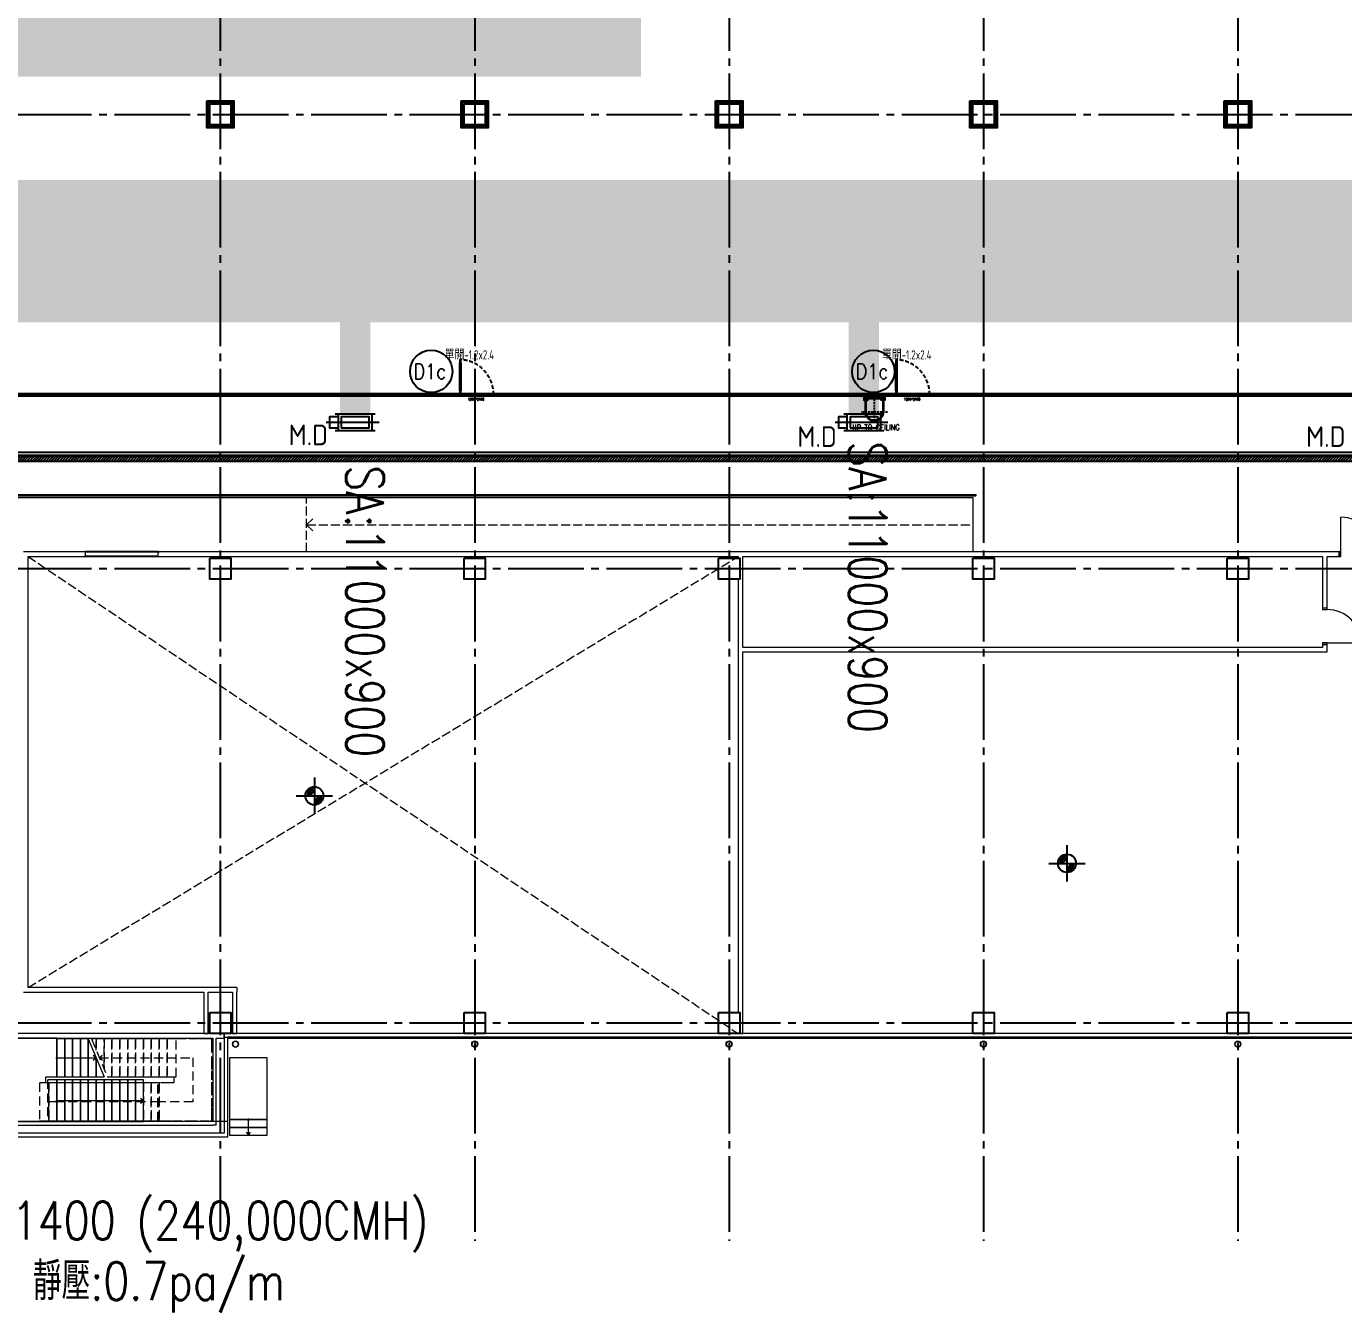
# Model space of a CAD drawing. Extents: x -960 to 27370, y -3283 to 11880.
# Drawn here: x 17839 to 22189, y -957 to 3291 of the extents above; entities that cross this region are included whole.
import ezdxf
from ezdxf.enums import TextEntityAlignment as Align
from ezdxf.lldxf.tags import DXFTag

# ---------------------------------------------------------------- set-up
doc = ezdxf.new("R2010")
doc.units = 0
doc.header["$LTSCALE"] = 100
for name, pattern in [('188K-SM-03-F10-ARCH-PA-Y2257103$0$18P6-SM-03-C40-ARCH-PA-Y2211058$0$DASHED', [19.05, 12.7, -6.35]), ('188K-SM-03-F10-ARCH-PA-Y2257103$0$AP5A-SM-03-F20-ARCH-PA-Y2230801+Y2230803$0$ALL-PA-TXT-Y2221201$0$DASHED', [19.05, 12.7, -6.35]), ('188K-SM-03-F10-ARCH-PA-Y2257103$0$DASHED', [19.05, 12.7, -6.35]), ('X-S-FAB-L10$0$COL-CEN-LIN', [3.25, 2.5, -0.25, 0.25, -0.25]), ('X-S-FAB-L10$0$HIDDEN', [0.4, 0.3, -0.1]), ('X-S-FAB-L10$0$JJP_虛線(退縮線、投影線、地下室範圍、非屬本工程、圖面分區)', [0.45, 0.3, -0.15]), ('X-S-FAB-L10$0$虛線', [0.846667, 0.423333, -0.423333])]:
    doc.linetypes.add(name, pattern=pattern)
for name, color, linetype in [('0-xref', 8, 'Continuous'), ('188K-SM-03-F10-ARCH-PA-Y2257103$0$K-0-Door-TXT', 53, 'Continuous'), ('188K-SM-03-F10-ARCH-PA-Y2257103$0$K-0-TXT-高度', 1, 'Continuous'), ('188K-SM-03-F10-ARCH-PA-Y2257103$0$K-Door', 4, 'Continuous'), ('188K-SM-03-F10-ARCH-PA-Y2257103$0$K-P-LAD-420', 5, 'Continuous'), ('188K-SM-03-F10-ARCH-PA-Y2257103$0$K-P1S-4.2-單抗', 3, 'Continuous'), ('188K-SM-03-F10-ARCH-PA-Y2257103$0$K-TXT', 7, 'Continuous'), ('188K-SM-03-F10-ARCH-PA-Y2257103$0$K-岩棉 2hr 7.5-非抗', 14, 'Continuous'), ('188K-SM-03-F10-ARCH-PA-Y2257103$0$K-貼白鐵-1.5', 6, '188K-SM-03-F10-ARCH-PA-Y2257103$0$DASHED'), ('188K-SM-07-F15-HVAC-MA DUCT-Y2257103$0$0-MAU-SA', 5, 'Continuous'), ('188K-SM-07-F15-HVAC-MA DUCT-Y2257103$0$01-電力-CSA', 1, 'Continuous'), ('188K-SM-07-F15-HVAC-MA DUCT-Y2257103$0$H-dp-md', 3, 'Continuous'), ('X-S-FAB-L10$0$0-DIM-INT', 8, 'Continuous'), ('X-S-FAB-L10$0$0-DIM-TXT', 8, 'Continuous'), ('X-S-FAB-L10$0$A-OBJE-2D', 8, 'X-S-FAB-L10$0$HIDDEN'), ('X-S-FAB-L10$0$A-OBJE-MEP', 8, 'Continuous'), ('X-S-FAB-L10$0$A-STRS', 8, 'Continuous'), ('X-S-FAB-L10$0$A-WALL-EX', 8, 'Continuous'), ('X-S-FAB-L10$0$A-WALL-IN', 8, 'Continuous'), ('X-S-FAB-L10$0$A-WALL-IN.188K', 8, 'Continuous'), ('X-S-FAB-L10$0$BLOCK', 8, 'Continuous'), ('X-S-FAB-L10$0$CCL', 8, 'X-S-FAB-L10$0$COL-CEN-LIN'), ('X-S-FAB-L10$0$COL-S', 8, 'Continuous'), ('X-S-FAB-L10$0$Door', 8, 'Continuous'), ('X-S-FAB-L10$0$HR', 8, 'Continuous'), ('X-S-FAB-L10$0$OPEN', 8, 'Continuous'), ('X-S-FAB-L10$0$S-SLAB-SHOW', 8, 'Continuous'), ('X-S-FAB-L10$0$ST', 8, 'Continuous'), ('X-S-FAB-L10$0$WALL_188K_IN', 8, 'Continuous')]:
    doc.layers.add(name, color=color, linetype=linetype)
doc.styles.add('188K-SM-03-F10-ARCH-PA-Y2257103$0$18P2-XFDP10$0$AA-TXT', font='simplex.shx', dxfattribs={"width": 0.8, "bigfont": 'chineset.shx'})
doc.styles.add('188K-SM-03-F10-ARCH-PA-Y2257103$0$AA-TXT', font='isocp.shx', dxfattribs={"width": 0.8, "bigfont": 'chineset.shx'})
doc.styles.add('188K-SM-03-F10-ARCH-PA-Y2257103$0$AP5A-SM-03-F20-ARCH-PA-Y2230801+Y2230803$0$ALL-PA-TXT-Y2221201$0$Standard', font='txt.shx', dxfattribs={"bigfont": 'chineset.shx'})
doc.styles.add('188K-SM-03-F10-ARCH-PA-Y2257103$0$Standard', font='txt.shx', dxfattribs={"bigfont": 'chineset.shx'})
doc.styles.add('188K-SM-07-F15-HVAC-MA DUCT-Y2257103$0$00-AEX$0$HKEC', font='romans.shx', dxfattribs={"bigfont": 'china.shx'})
doc.styles.add('188K-SM-07-F15-HVAC-MA DUCT-Y2257103$0$aa-txt', font='isocp.shx', dxfattribs={"bigfont": 'chineset.shx'})
doc.styles.add('X-S-FAB-L10$0$CHINA', font='simplex.shx', dxfattribs={"width": 0.75, "bigfont": 'chineset.shx'})
doc.styles.add('X-S-FAB-L10$0$Standard', font='', dxfattribs={"width": 0.8})
doc.styles.add('X-S-FAB-L10$0$TG_NOTE_TEXT', font='simplex.shx', dxfattribs={"width": 0.75, "bigfont": 'chineset.shx'})
doc.styles.get('X-S-FAB-L10$0$Standard').set_extended_font_data('Microsoft JhengHei')
tags = doc.linetypes.add('188K-SM-03-F10-ARCH-PA-Y2257103$0$S.P_LINE', pattern='A,12.7,-5.08,["S.P",188K-SM-03-F10-ARCH-PA-Y2257103$0$Standard,S=4,R=0,X=-2.54,Y=-1.27],-6.35', length=24.13).pattern_tags.tags
tags[6] = DXFTag(74, 10)

# ---------------------------------------------------------------- blocks, each defined once
blk = doc.blocks.new('X-S-FAB-L10$0$FAB2-L05')
at = {"layer": 'X-S-FAB-L10$0$CCL'}
for p, q in [((-7680, 11005), (-7680, 0)), ((-6840, 11005), (-6840, 0)), ((-6000, 11005), (-6000, 0)), ((-5160, 11005), (-5160, 0)), ((-4320, 11005), (-4320, 0)), ((-26880, 3720), (1210, 3720)), ((-26880, 2220), (1210, 2220)), ((-26880, 720), (1210, 720))]:
    blk.add_line(p, q, dxfattribs=at)
at = {"layer": 'X-S-FAB-L10$0$COL-S'}
for points in [[(-7715, 3755), (-7645, 3755), (-7645, 3685), (-7715, 3685)], [(-6875, 3755), (-6805, 3755), (-6805, 3685), (-6875, 3685)], [(-6035, 3755), (-5965, 3755), (-5965, 3685), (-6035, 3685)], [(-5195, 3755), (-5125, 3755), (-5125, 3685), (-5195, 3685)], [(-4355, 3755), (-4285, 3755), (-4285, 3685), (-4355, 3685)], [(-7715, 2255), (-7645, 2255), (-7645, 2185), (-7715, 2185)], [(-6875, 2255), (-6805, 2255), (-6805, 2185), (-6875, 2185)], [(-6035, 2255), (-5965, 2255), (-5965, 2185), (-6035, 2185)], [(-5195, 2255), (-5125, 2255), (-5125, 2185), (-5195, 2185)], [(-4355, 2255), (-4285, 2255), (-4285, 2185), (-4355, 2185)], [(-7715, 755), (-7645, 755), (-7645, 685), (-7715, 685)], [(-6875, 755), (-6805, 755), (-6805, 685), (-6875, 685)], [(-6035, 755), (-5965, 755), (-5965, 685), (-6035, 685)], [(-5195, 755), (-5125, 755), (-5125, 685), (-5195, 685)], [(-4355, 755), (-4285, 755), (-4285, 685), (-4355, 685)]]:
    blk.add_lwpolyline(points, close=True, dxfattribs=at)
blk = doc.blocks.new('X-S-FAB-L10')
at = {"layer": 'X-S-FAB-L10$0$WALL_188K_IN'}
h = blk.add_hatch(dxfattribs=at)
h.set_pattern_fill('LINE', color=256, scale=2, angle=45)
h.set_pattern_definition([(45, (24216.6165, 1855), (-4.490128, 4.490128), [])])
h.paths.add_polyline_path([(17075, 1855), (24315, 1855), (24315, 1870), (17075, 1870)])
at = {"layer": 'DefPoints'}
blk.add_lwpolyline([(16745, -35), (15995, -35), (15995, 35), (15925, 35), (15925, -35), (15155, -35), (15155, 35), (15085, 35), (15085, -35), (15155, -35), (15155, -250), (13920, -250), (19914.055, 6000), (21180, 7320), (21180, 5520), (23465, 5520), (23485, 3587.5), (24315, 3587.5), (24315, 1870), (17075, 1870), (17075, 2060), (16745, 2060), (16745, -21.034)], close=True, dxfattribs=at)
at = {"layer": 'X-S-FAB-L10$0$0-DIM-INT'}
for p, q in [((18790.589, 810), (18790.589, 690)), ((18730.589, 750), (18850.589, 750)), ((21275.778, 586.894), (21275.778, 466.894)), ((21215.778, 526.894), (21335.778, 526.894))]:
    blk.add_line(p, q, dxfattribs=at)
for centre in [(18790.589, 750), (21275.778, 526.894)]:
    blk.add_circle(centre, 30, dxfattribs=at)
for centre, radius, start, end in [((18790.589, 750), 24, 90, 180), ((18790.589, 750), 18, 90, 180), ((18790.589, 750), 12, 90, 180), ((18790.589, 750), 24, 270, 0), ((18790.589, 750), 18, 270, 0), ((18790.589, 750), 12, 270, 0), ((21275.778, 526.894), 24, 90, 180), ((21275.778, 526.894), 18, 90, 180), ((21275.778, 526.894), 12, 90, 180), ((21275.778, 526.894), 24, 270, 0), ((21275.778, 526.894), 18, 270, 0), ((21275.778, 526.894), 12, 270, 0)]:
    blk.add_arc(centre, radius, start, end, dxfattribs=at)
at = {"layer": 'X-S-FAB-L10$0$A-OBJE-2D', "lineweight": 0}
for p, q in [((18765, 1555), (18765, 1735)), ((18765, 1645), (18785, 1665)), ((18765, 1645), (18785, 1625))]:
    blk.add_line(p, q, dxfattribs=at)
at = {"layer": 'X-S-FAB-L10$0$A-OBJE-2D', "lineweight": 0, "flags": 128}
blk.add_lwpolyline([(18765, 1645), (20965, 1645)], dxfattribs=at)
at = {"layer": 'X-S-FAB-L10$0$A-OBJE-MEP', "lineweight": 0, "flags": 128}
for points in [[(18539.5, -70, 1), (18520.5, -70, 1)], [(19329.5, -70, 1), (19310.5, -70, 1)], [(20169.5, -70, 1), (20150.5, -70, 1)], [(21009.5, -70, 1), (20990.5, -70, 1)], [(21849.5, -70, 1), (21830.5, -70, 1)]]:
    blk.add_lwpolyline(points, format="xyb", close=True, dxfattribs=at)
at = {"layer": 'X-S-FAB-L10$0$A-OBJE-MEP', "lineweight": 0}
for centre in [(18530, -70), (19320, -70), (20160, -70), (21000, -70), (21840, -70)]:
    blk.add_circle(centre, 10, dxfattribs=at)
at = {"layer": 'X-S-FAB-L10$0$A-STRS', "lineweight": 0}
for p, q in [((17940, -53), (17940, -178)), ((18044, -53), (17940, -53)), ((17940, -53), (17940, -178)), ((17966, -53), (17940, -53)), ((17966, -53), (17966, -178)), ((17966, -178), (17966, -53)), ((17966, -53), (17966, -178)), ((17992, -53), (17966, -53)), ((17992, -53), (17992, -178)), ((17992, -178), (17992, -53)), ((17992, -53), (17992, -178)), ((18018, -53), (17992, -53)), ((18018, -53), (18018, -178)), ((18018, -178), (18018, -53)), ((18018, -53), (18018, -178)), ((18044, -53), (18018, -53)), ((18044, -53), (18044, -178)), ((18044, -178), (18044, -53)), ((18044, -53), (18044, -178)), ((18044, -53), (18096, -178)), ((17940, -115.5), (17966, -115.5)), ((17966, -115.5), (18070, -115.5)), ((18070, -115.5), (18060, -108)), ((18060, -123), (18070, -115.5)), ((18070, -115.5), (18070, -178)), ((18070, -178), (18070, -115.5)), ((18070, -115.5), (18070, -178)), ((17940, -178), (18096, -178)), ((17940, -178), (17966, -178)), ((18226, -188), (17940, -188)), ((17940, -326), (17940, -188)), ((17966, -188), (17940, -188)), ((17940, -188), (17940, -326)), ((17966, -178), (17992, -178)), ((17966, -326), (17966, -188)), ((17992, -188), (17966, -188)), ((17966, -188), (17966, -326)), ((17966, -326), (17966, -188)), ((17992, -178), (18018, -178)), ((17992, -326), (17992, -188)), ((18018, -188), (17992, -188)), ((17992, -188), (17992, -326)), ((17992, -326), (17992, -188)), ((18018, -178), (18044, -178)), ((18018, -326), (18018, -188)), ((18044, -188), (18018, -188)), ((18018, -188), (18018, -326)), ((18018, -326), (18018, -188)), ((18044, -178), (18070, -178)), ((18044, -326), (18044, -188)), ((18070, -188), (18044, -188)), ((18044, -188), (18044, -326)), ((18044, -326), (18044, -188)), ((18070, -178), (18096, -178)), ((18070, -326), (18070, -188)), ((18096, -188), (18070, -188)), ((18070, -188), (18070, -326)), ((18070, -326), (18070, -188)), ((18096, -326), (18096, -188)), ((18122, -188), (18096, -188)), ((18096, -188), (18096, -326)), ((18096, -326), (18096, -188)), ((18122, -326), (18122, -188)), ((18148, -188), (18122, -188)), ((18122, -188), (18122, -326)), ((18122, -326), (18122, -188)), ((18148, -326), (18148, -188)), ((18174, -188), (18148, -188)), ((18148, -188), (18148, -326)), ((18148, -326), (18148, -188)), ((18174, -326), (18174, -188)), ((18200, -188), (18174, -188)), ((18174, -188), (18174, -326)), ((18174, -326), (18174, -188)), ((18200, -326), (18200, -188)), ((18226, -188), (18200, -188)), ((18200, -188), (18200, -326)), ((18200, -326), (18200, -188)), ((18226, -326), (18226, -188)), ((18226, -326), (18226, -188)), ((17966, -257), (17940, -257)), ((18200, -257), (17966, -257)), ((18226, -257), (18200, -257)), ((18226, -257), (18216, -249.5)), ((18216, -264.5), (18226, -257)), ((17940, -326), (18226, -326)), ((17940, -326), (17966, -326)), ((17966, -326), (17992, -326)), ((17992, -326), (18018, -326)), ((18018, -326), (18044, -326)), ((18044, -326), (18070, -326)), ((18070, -326), (18096, -326)), ((18096, -326), (18122, -326)), ((18122, -326), (18148, -326)), ((18148, -326), (18174, -326)), ((18174, -326), (18200, -326)), ((18200, -326), (18226, -326)), ((18510, -319), (18510, -371)), ((18635, -319), (18510, -319)), ((18635, -319), (18510, -319)), ((18510, -319), (18510, -345)), ((18510, -345), (18635, -345)), ((18635, -345), (18510, -345)), ((18510, -345), (18510, -371)), ((18510, -345), (18635, -345)), ((18572.5, -345), (18572.5, -319)), ((18572.5, -371), (18572.5, -345)), ((18635, -371), (18635, -319)), ((18635, -345), (18635, -319)), ((18635, -371), (18635, -345)), ((18510, -371), (18635, -371)), ((18510, -371), (18635, -371)), ((18565, -361), (18572.5, -371)), ((18572.5, -371), (18580, -361))]:
    blk.add_line(p, q, dxfattribs=at)
at = {"layer": 'X-S-FAB-L10$0$A-STRS', "linetype": 'X-S-FAB-L10$0$JJP_虛線(退縮線、投影線、地下室範圍、非屬本工程、圖面分區)', "lineweight": 0}
for p, q in [((17966.435, -178), (17966.435, -53)), ((18070, -53), (18054.831, -53)), ((18054.831, -53), (18106.831, -178)), ((18070, -53), (18070, -89.465)), ((18070, -89.465), (18070, -53)), ((18070, -53), (18070, -89.465)), ((18096, -53), (18070, -53)), ((18096, -53), (18096, -151.964)), ((18096, -151.964), (18096, -53)), ((18096, -53), (18096, -151.964)), ((18122, -53), (18096, -53)), ((18122, -53), (18122, -178)), ((18122, -178), (18122, -53)), ((18122, -53), (18122, -178)), ((18148, -53), (18122, -53)), ((18148, -53), (18148, -178)), ((18148, -178), (18148, -53)), ((18148, -53), (18148, -178)), ((18174, -53), (18148, -53)), ((18174, -53), (18174, -178)), ((18174, -178), (18174, -53)), ((18174, -53), (18174, -178)), ((18200, -53), (18174, -53)), ((18200, -53), (18200, -178)), ((18200, -178), (18200, -53)), ((18200, -53), (18200, -178)), ((18226, -53), (18200, -53)), ((18226, -53), (18226, -178)), ((18226, -178), (18226, -53)), ((18226, -53), (18226, -178)), ((18252, -53), (18226, -53)), ((18252, -53), (18252, -178)), ((18252, -178), (18252, -53)), ((18252, -53), (18252, -178)), ((18278, -53), (18252, -53)), ((18278, -53), (18278, -178)), ((18278, -178), (18278, -53)), ((18278, -53), (18278, -178)), ((18304, -53), (18278, -53)), ((18304, -53), (18304, -178)), ((18304, -53), (18304, -178)), ((18304, -53), (18304, -178)), ((18304, -178), (18304, -53)), ((18452, -53), (18304, -53)), ((18304, -53), (18304, -178)), ((18334.668, -178), (18334.668, -53)), ((18452, -323), (18452, -53)), ((18090.831, -108), (18080.831, -115.5)), ((18080.831, -115.5), (18304, -115.5)), ((18080.831, -115.5), (18090.831, -123)), ((18304, -115.5), (18389.5, -115.5)), ((18389.5, -115.5), (18389.5, -260.5)), ((17914, -198), (17883.332, -198)), ((17883.332, -198), (17883.332, -323)), ((17940, -188), (17909.156, -188)), ((17909.156, -188), (17909.156, -326)), ((17914, -323), (17914, -198)), ((17940, -198), (17914, -198)), ((17914, -198), (17914, -323)), ((17940, -323), (17940, -198)), ((17966, -198), (17940, -198)), ((17940, -198), (17940, -323)), ((17940, -323), (17940, -198)), ((17966, -323), (17966, -198)), ((17992, -198), (17966, -198)), ((17966, -198), (17966, -323)), ((17966, -323), (17966, -198)), ((17992, -323), (17992, -198)), ((18018, -198), (17992, -198)), ((17992, -198), (17992, -323)), ((17992, -323), (17992, -198)), ((18018, -323), (18018, -198)), ((18044, -198), (18018, -198)), ((18018, -198), (18018, -323)), ((18018, -323), (18018, -198)), ((18044, -323), (18044, -198)), ((18070, -198), (18044, -198)), ((18044, -198), (18044, -323)), ((18044, -323), (18044, -198)), ((18070, -323), (18070, -198)), ((18096, -198), (18070, -198)), ((18070, -198), (18070, -323)), ((18070, -323), (18070, -198)), ((18096, -323), (18096, -198)), ((18122, -198), (18096, -198)), ((18096, -198), (18096, -323)), ((18096, -323), (18096, -198)), ((18106.831, -178), (18122, -178)), ((18122, -178), (18148, -178)), ((18122, -323), (18122, -198)), ((18148, -198), (18122, -198)), ((18122, -198), (18122, -323)), ((18122, -323), (18122, -198)), ((18148, -178), (18174, -178)), ((18148, -323), (18148, -198)), ((18174, -198), (18148, -198)), ((18148, -198), (18148, -323)), ((18148, -323), (18148, -198)), ((18174, -178), (18200, -178)), ((18174, -323), (18174, -198)), ((18200, -198), (18174, -198)), ((18174, -198), (18174, -323)), ((18174, -323), (18174, -198)), ((18200, -178), (18226, -178)), ((18200, -323), (18200, -198)), ((18226, -198), (18200, -198)), ((18200, -198), (18200, -323)), ((18200, -323), (18200, -198)), ((18200.356, -188), (18200.356, -326)), ((18226, -178), (18252, -178)), ((18226, -323), (18226, -198)), ((18252, -198), (18226, -198)), ((18226, -198), (18226, -323)), ((18226, -323), (18226, -198)), ((18252, -178), (18278, -178)), ((18252, -323), (18252, -198)), ((18278, -198), (18252, -198)), ((18252, -198), (18252, -323)), ((18252, -323), (18252, -198)), ((18273.332, -323), (18273.332, -198)), ((18278, -178), (18304, -178)), ((18278, -323), (18278, -198)), ((18278, -323), (18278, -198)), ((18327, -198), (18278, -198)), ((18278, -198), (18278, -323)), ((18278, -323), (18278, -198)), ((18304, -178), (18327, -178)), ((18327, -178), (18334.668, -178)), ((18327, -178), (18327, -198)), ((17940, -260.5), (17914, -260.5)), ((18278, -260.5), (17940, -260.5)), ((18389.5, -260.5), (18278, -260.5)), ((17883.332, -323), (17914, -323)), ((17909.156, -326), (17940, -326)), ((17914, -323), (17940, -323)), ((17940, -323), (17966, -323)), ((17966, -323), (17992, -323)), ((17992, -323), (18018, -323)), ((18018, -323), (18044, -323)), ((18044, -323), (18070, -323)), ((18070, -323), (18096, -323)), ((18096, -323), (18122, -323)), ((18122, -323), (18148, -323)), ((18148, -323), (18174, -323)), ((18174, -323), (18200, -323)), ((18200, -323), (18226, -323)), ((18226, -323), (18252, -323)), ((18252, -323), (18278, -323)), ((18278, -323), (18452, -323))]:
    blk.add_line(p, q, dxfattribs=at)
at = {"layer": 'X-S-FAB-L10$0$A-STRS', "linetype": 'X-S-FAB-L10$0$虛線', "lineweight": 0}
for p, q in [((18304, -53), (18054.831, -53)), ((18334.668, -53), (18304, -53)), ((18452, -53), (18334.668, -53)), ((18452, -323), (18452, -53)), ((18278, -198), (17914, -198)), ((18106.831, -178), (18304, -178)), ((18327, -198), (18278, -198)), ((18304, -178), (18327, -178)), ((18327, -178), (18327, -198)), ((17914, -323), (18278, -323)), ((18278, -323), (18452, -323))]:
    blk.add_line(p, q, dxfattribs=at)
at = {"layer": 'X-S-FAB-L10$0$A-STRS', "lineweight": 0, "flags": 128}
for points in [[(17940, -118, 1), (17940, -113, 1)], [(17940, -259.5, 1), (17940, -254.5, 1)], [(18570, -319, 1), (18575, -319, 1)]]:
    blk.add_lwpolyline(points, format="xyb", close=True, dxfattribs=at)
at = {"layer": 'X-S-FAB-L10$0$A-WALL-EX', "lineweight": 0}
for p, q in [((18505, -35), (18493, -35)), ((18505, -35), (18493, -35)), ((18493, -35), (18493, -46.5)), ((18493, -46.5), (18505, -46.5)), ((18493, -46.5), (18505, -46.5)), ((24310, -46.5), (18505, -46.5))]:
    blk.add_line(p, q, dxfattribs=at)
at = {"layer": 'X-S-FAB-L10$0$A-WALL-EX', "lineweight": 0, "flags": 128}
for points in [[(18493, -35), (18493, -364)], [(18505, -35), (18493, -35)], [(24310, -35), (18505, -35)], [(18505, -364), (18505, -46.5)], [(18505, -50), (18505, -46.5)], [(18505, -50), (24310, -50)], [(18505, -50), (24310, -50)], [(18505, -50), (24310, -50)], [(18505, -50), (24310, -50)], [(18505, -50), (24310, -50)], [(18505, -50), (24310, -50)], [(18505, -50), (24310, -50)], [(18505, -50), (24310, -50)], [(17615, -376), (18505, -376)], [(18493, -364), (17627, -364)], [(18505, -376), (18505, -364)]]:
    blk.add_lwpolyline(points, dxfattribs=at)
at = {"layer": 'X-S-FAB-L10$0$A-WALL-IN', "lineweight": 0}
for p, q in [((18035, 1555), (17830, 1555)), ((17845, 1540), (18035, 1540)), ((17845, 117), (17845, 1540)), ((18035, 1555), (18030.7, 1555)), ((18035, 1540), (18030.7, 1540)), ((18035, 1540), (18035, 1555)), ((18275, 1555), (18279.3, 1555)), ((18275, 1540), (18275, 1555)), ((20197.5, 1555), (18275, 1555)), ((18275, 1540), (18279.3, 1540)), ((18275, 1540), (20190, 1540)), ((20190, 1540), (20190, 1535)), ((22175, 1555), (20197.5, 1555)), ((20205, 1540), (22120, 1540)), ((20205, 1240), (20205, 1540)), ((22120, 1540), (22120, 1370)), ((22135, 1540), (22175, 1540)), ((22135, 1370), (22135, 1540)), ((22175, 1555), (22170.7, 1555)), ((22175, 1540), (22170.7, 1540)), ((22175, 1540), (22175, 1555)), ((20190, 1465), (20190, 35)), ((22135, 1370), (22120, 1370)), ((22120, 1240), (20205, 1240)), ((20205, 1225), (22135, 1225)), ((20205, -35), (20205, 1225)), ((22135, 1250), (22120, 1250)), ((22120, 1250), (22120, 1240)), ((22135, 1240), (22135, 1250)), ((22135, 1225), (22135, 1240)), ((17830, 102), (18425, 102)), ((18535, 117), (17845, 117)), ((18425, 102), (18425, -35)), ((18440, 102), (18520, 102)), ((18440, -35), (18440, 102)), ((18520, 102), (18520, -35)), ((18535, 117), (18535, 102)), ((18535, -35), (18535, 102)), ((18425, -35), (18440, -35)), ((18520, -35), (18535, -35)), ((20190, -35), (20205, -35))]:
    blk.add_line(p, q, dxfattribs=at)
at = {"layer": 'X-S-FAB-L10$0$A-WALL-IN', "lineweight": 0, "flags": 128}
for points in [[(18445, -35), (17675, -35)], [(18493, -50), (18493, -35)], [(17665, -50), (18454.95, -50)], [(18454.95, -50), (18454.95, -325.95)], [(18466.25, -337.25), (18466.25, -50)], [(18466.25, -50), (18493, -50)], [(18454.95, -325.95), (17665, -325.95)], [(17665, -337.25), (18454.95, -337.25)], [(18466.25, -337.25), (18454.95, -337.25)]]:
    blk.add_lwpolyline(points, dxfattribs=at)
at = {"layer": 'X-S-FAB-L10$0$A-WALL-IN.188K'}
for p, q in [((18275, 1555), (18035, 1555)), ((18275, 1540), (18035, 1540))]:
    blk.add_line(p, q, dxfattribs=at)
at = {"layer": 'X-S-FAB-L10$0$COL-S'}
for p, q in [((18445, 3035), (18515, 3035)), ((18445, 2965), (18445, 3035)), ((18515, 3035), (18515, 2965)), ((19285, 3035), (19355, 3035)), ((19285, 2965), (19285, 3035)), ((19355, 3035), (19355, 2965)), ((20125, 3035), (20195, 3035)), ((20125, 2965), (20125, 3035)), ((20195, 3035), (20195, 2965)), ((20965, 3035), (21035, 3035)), ((20965, 2965), (20965, 3035)), ((21035, 3035), (21035, 2965)), ((21805, 3035), (21875, 3035)), ((21805, 2965), (21805, 3035)), ((21875, 3035), (21875, 2965)), ((18515, 2965), (18445, 2965)), ((19355, 2965), (19285, 2965)), ((20195, 2965), (20125, 2965)), ((21035, 2965), (20965, 2965)), ((21875, 2965), (21805, 2965)), ((18445, 1535), (18515, 1535)), ((18445, 1465), (18445, 1535)), ((18515, 1535), (18515, 1465)), ((19285, 1535), (19355, 1535)), ((19285, 1465), (19285, 1535)), ((19355, 1535), (19355, 1465)), ((20125, 1535), (20195, 1535)), ((20125, 1465), (20125, 1535)), ((20195, 1535), (20195, 1465)), ((20965, 1535), (21035, 1535)), ((20965, 1465), (20965, 1535)), ((21035, 1535), (21035, 1465)), ((21805, 1535), (21875, 1535)), ((21805, 1465), (21805, 1535)), ((21875, 1535), (21875, 1465)), ((18515, 1465), (18445, 1465)), ((19355, 1465), (19285, 1465)), ((20195, 1465), (20125, 1465)), ((21035, 1465), (20965, 1465)), ((21875, 1465), (21805, 1465)), ((18445, 35), (18515, 35)), ((18445, -35), (18445, 35)), ((18515, 35), (18515, -35)), ((19285, 35), (19355, 35)), ((19285, -35), (19285, 35)), ((19355, 35), (19355, -35)), ((20125, 35), (20195, 35)), ((20125, -35), (20125, 35)), ((20195, 35), (20195, -35)), ((20965, 35), (21035, 35)), ((20965, -35), (20965, 35)), ((21035, 35), (21035, -35)), ((21805, 35), (21875, 35)), ((21805, -35), (21805, 35)), ((21875, 35), (21875, -35)), ((18515, -35), (18445, -35)), ((19355, -35), (19285, -35)), ((20195, -35), (20125, -35)), ((21035, -35), (20965, -35)), ((21875, -35), (21805, -35))]:
    blk.add_line(p, q, dxfattribs=at)
at = {"layer": 'X-S-FAB-L10$0$Door', "lineweight": 0}
for p, q in [((22180, 1555), (22180, 1670)), ((22175, 1555), (22170.7, 1555)), ((22175, 1555), (22170.7, 1555)), ((22175, 1540), (22170.7, 1540)), ((22175, 1540), (22170.7, 1540)), ((22180, 1555), (22175, 1555)), ((22175, 1555), (22175, 1540)), ((22175, 1540), (22175, 1555)), ((22175, 1540), (22175, 1555)), ((22175, 1540), (22180, 1540)), ((22180, 1540), (22180, 1555)), ((22120, 1370), (22120, 1365)), ((22135, 1370), (22120, 1370)), ((22135, 1370), (22120, 1370)), ((22135, 1370), (22120, 1370)), ((22120, 1365), (22135, 1365)), ((22135, 1365), (22135, 1370)), ((22135, 1255), (22120, 1255)), ((22120, 1255), (22120, 1250)), ((22120, 1250), (22135, 1250)), ((22135, 1250), (22120, 1250)), ((22135, 1250), (22120, 1250)), ((22135, 1250), (22135, 1255)), ((22135, 1255), (22245, 1255))]:
    blk.add_line(p, q, dxfattribs=at)
for centre, radius in [((22180, 1555), 115), ((22135, 1255), 110)]:
    blk.add_arc(centre, radius, 0, 90, dxfattribs=at)
at = {"layer": 'X-S-FAB-L10$0$HR', "lineweight": 0}
for p, q in [((17215, 1745), (20975, 1745)), ((17220, 1740), (20975, 1740))]:
    blk.add_line(p, q, dxfattribs=at)
at = {"layer": 'X-S-FAB-L10$0$HR'}
blk.add_line((20975, 1740), (20975, 1745), dxfattribs=at)
at = {"layer": 'X-S-FAB-L10$0$OPEN', "linetype": 'X-S-FAB-L10$0$HIDDEN', "lineweight": 0}
for p, q in [((17845, 117), (20190, 1540)), ((17845, 1540), (20190, -35))]:
    blk.add_line(p, q, dxfattribs=at)
at = {"layer": 'X-S-FAB-L10$0$S-SLAB-SHOW', "lineweight": 0, "flags": 128}
for points in [[(17615, -376), (18505, -376), (18505, -326), (17914, -326), (17914, -198), (17904, -198), (17904, -178), (17940, -178), (17940, -50), (17615, -50)], [(17665, -50), (17665, -326), (17914, -326), (17914, -198), (17904, -198), (17904, -178), (17940, -178), (17940, -50)], [(18510, -319), (18635, -319), (18635, -115), (18510, -115)]]:
    blk.add_lwpolyline(points, close=True, dxfattribs=at)
at = {"layer": 'X-S-FAB-L10$0$ST', "lineweight": 0}
for p, q in [((17355, 1735), (20965, 1735)), ((20965, 1735), (20965, 1555))]:
    blk.add_line(p, q, dxfattribs=at)
at = {"layer": 'X-S-FAB-L10$0$WALL_188K_IN'}
blk.add_lwpolyline([(17075, 1855), (24315, 1855), (24315, 1870), (17075, 1870)], close=True, dxfattribs=at)
at = {"layer": 'X-S-FAB-L10$0$BLOCK'}
blk.add_blockref('X-S-FAB-L10$0$FAB2-L05', (26160, -720), dxfattribs=at)
at = {"style": 'X-S-FAB-L10$0$TG_NOTE_TEXT', "width": 0.5, "flags": 1}
for p in [(7463.301, 9020), (18268.251, 8649), (11197.77, 4800.167), (16485.801, 4800.167), (25420.27, 2635), (13360, 320.001, 0), (7463.301, -33.333)]:
    blk.add_attdef('WH', text='', height=20, dxfattribs=at).set_placement(p, align=Align.BOTTOM_LEFT)
at = {"width": 0.5}
for style, p in [('X-S-FAB-L10$0$TG_NOTE_TEXT', (7585, 9020)), ('X-S-FAB-L10$0$TG_NOTE_TEXT', (18389.95, 8649)), ('X-S-FAB-L10$0$TG_NOTE_TEXT', (11117.5, 4813.5)), ('X-S-FAB-L10$0$TG_NOTE_TEXT', (16607.5, 4813.5)), ('X-S-FAB-L10$0$TG_NOTE_TEXT', (25350, 2635)), ('X-S-FAB-L10$0$Standard', (13129.375, 325.001, 0)), ('X-S-FAB-L10$0$TG_NOTE_TEXT', (7585, -20))]:
    blk.add_attdef('DESC', text='', height=10, dxfattribs=dict(at, style=style)).set_placement(p, align=Align.BOTTOM_LEFT)
for tag, style, p in [('TYPE', 'X-S-FAB-L10$0$TG_NOTE_TEXT', (7619.286, 9020)), ('NO', 'X-S-FAB-L10$0$TG_NOTE_TEXT', (7650.095, 9020)), ('TYPE', 'X-S-FAB-L10$0$TG_NOTE_TEXT', (18424.236, 8649)), ('NO', 'X-S-FAB-L10$0$TG_NOTE_TEXT', (18455.045, 8649)), ('NO', 'X-S-FAB-L10$0$TG_NOTE_TEXT', (11088.595, 4813.5)), ('TYPE', 'X-S-FAB-L10$0$TG_NOTE_TEXT', (11151.786, 4813.5)), ('TYPE', 'X-S-FAB-L10$0$TG_NOTE_TEXT', (16641.786, 4813.5)), ('NO', 'X-S-FAB-L10$0$TG_NOTE_TEXT', (16672.595, 4813.5)), ('NO', 'X-S-FAB-L10$0$TG_NOTE_TEXT', (25313, 2635)), ('TYPE', 'X-S-FAB-L10$0$TG_NOTE_TEXT', (25350, 2635)), ('NO', 'X-S-FAB-L10$0$Standard', (13100, 320.001, 0)), ('TYPE', 'X-S-FAB-L10$0$Standard', (13129.375, 320.001, 0)), ('TYPE', 'X-S-FAB-L10$0$TG_NOTE_TEXT', (7619.286, -20)), ('NO', 'X-S-FAB-L10$0$TG_NOTE_TEXT', (7650.095, -20))]:
    blk.add_attdef(tag, text='', height=10, dxfattribs=dict(at, style=style)).set_placement(p, align=Align.BOTTOM_RIGHT)
at = {"style": 'X-S-FAB-L10$0$TG_NOTE_TEXT', "width": 0.5, "flags": 1}
for rotation, p in [(180, (43, 7480)), (180, (943, 7480)), (90, (24310, 3717.77)), (270, (17080, 1711.699))]:
    blk.add_attdef('WH', text='', height=20, rotation=rotation, dxfattribs=at).set_placement(p, align=Align.BOTTOM_LEFT)
at = {"width": 0.5}
for rotation, style, p in [(180, 'X-S-FAB-L10$0$Standard', (317.625, 7480)), (180, 'X-S-FAB-L10$0$Standard', (1217.625, 7480)), (90, 'X-S-FAB-L10$0$TG_NOTE_TEXT', (24310, 3647.5)), (270, 'X-S-FAB-L10$0$TG_NOTE_TEXT', (17080, 1605))]:
    blk.add_attdef('DESC', text='', height=10, rotation=rotation, dxfattribs=dict(at, style=style)).set_placement(p, align=Align.BOTTOM_LEFT)
for tag, rotation, style, p in [('TYPE', 180, 'X-S-FAB-L10$0$Standard', (317.625, 7480)), ('NO', 180, 'X-S-FAB-L10$0$Standard', (347, 7480)), ('TYPE', 180, 'X-S-FAB-L10$0$Standard', (1217.625, 7480)), ('NO', 180, 'X-S-FAB-L10$0$Standard', (1247, 7480)), ('TYPE', 90, 'X-S-FAB-L10$0$TG_NOTE_TEXT', (24310, 3647.5)), ('NO', 90, 'X-S-FAB-L10$0$TG_NOTE_TEXT', (24310, 3610.5)), ('TYPE', 270, 'X-S-FAB-L10$0$TG_NOTE_TEXT', (17080, 1605)), ('NO', 270, 'X-S-FAB-L10$0$TG_NOTE_TEXT', (17080, 1573))]:
    blk.add_attdef(tag, text='', height=10, rotation=rotation, dxfattribs=dict(at, style=style)).set_placement(p, align=Align.BOTTOM_RIGHT)
at = {"layer": 'X-S-FAB-L10$0$0-DIM-TXT', "style": 'X-S-FAB-L10$0$CHINA', "width": 0.75}
for p in [(667.414, 7855.1, -2689.4), (22627.353, 6728.814), (25644.722, 6728.814), (24778.787, 5569.051), (1118.252, 4980), (417.801, 4594.623), (23874.84, 4355), (22927.43, 4330.122), (23749.869, 3901.367), (417.801, 3765.236), (1118.252, 3730), (417.801, 3115.79), (536.882, 2227.832), (16908.994, 1782.652), (888.445, 880.466), (16977.43, 750), (18878.841, 750), (21364.03, 526.894), (25641.221, 553.233)]:
    blk.add_attdef('HIG', text='', height=80, dxfattribs=at).set_placement(p, align=Align.MIDDLE_LEFT)
blk = doc.blocks.new('188K-SM-03-F10-ARCH-PA-Y2257103$0$LAD-1')
at = {"linetype": '188K-SM-03-F10-ARCH-PA-Y2257103$0$18P6-SM-03-C40-ARCH-PA-Y2211058$0$DASHED', "ltscale": 0.005}
for points in [[(-77.4, -42.9), (-77.4, 43.5)], [(-106.5, 0), (-23.9, 0)]]:
    blk.add_lwpolyline(points, dxfattribs=at)
for points in [[(-33.8, -29.7), (-77.4, -29.7, -0.976777), (-77.4, 29.8), (-33.8, 29.8)], [(-33.8, -27.2), (-77.4, -27.2, -0.974646), (-77.4, 27.3), (-33.8, 27.3)]]:
    blk.add_lwpolyline(points, format="xyb")
for points in [[(-23.8, 22.2), (-23.8, 35.2), (-37.8, 35.2), (-37.8, 22.2)], [(-27.8, 27), (-27.8, 30), (-33.8, 30), (-33.8, 27)], [(-28.9, 27), (-28.9, -27), (-32.7, -27), (-32.7, 27)], [(-23.9, -21.8), (-23.9, -34.8), (-37.9, -34.8), (-37.9, -21.8)], [(-27.8, -27), (-27.8, -30), (-33.8, -30), (-33.8, -27)]]:
    blk.add_lwpolyline(points, close=True)
for centre in [(-105.2, 0), (-93.7, 23.2), (-64.6, 28.5), (-93.7, -22.5), (-64.6, -28.5)]:
    blk.add_circle(centre, 0.5)
blk = doc.blocks.new('188K-SM-03-F10-ARCH-PA-Y2257103$0$單開庫板門-1200x2400)圓型拉環鎖+輔助鎖)')
at = {"ltscale": 0.1}
for p, q in [((26008.6, -11403.6), (26004.5, -11403.6)), ((26004.5, -11403.6), (26004.5, -11414.1)), ((26004.5, -11414.1), (26004.5, -11415.3)), ((26004.5, -11414.1), (26008.6, -11414.1)), ((26004.5, -11415.4), (26004.6, -11415.5)), ((26008.6, -11414), (26004.6, -11414)), ((26004.6, -11414.3), (26004.6, -11414.2)), ((26004.6, -11415.3), (26004.6, -11414.5)), ((26004.7, -11414.1), (26006.5, -11414.1)), ((26005.1, -11414.4), (26004.7, -11414.4)), ((26004.7, -11414.5), (26005.1, -11414.5)), ((26004.7, -11414.5), (26004.7, -11506)), ((26004.7, -11506), (26004.7, -11414.5)), ((26004.7, -11414.5), (26004.7, -11414.5)), ((26004.7, -11415.4), (26004.7, -11415.3)), ((26005.2, -11414.4), (26005.2, -11414.4)), ((26006.5, -11414.1), (26006.6, -11414.1)), ((26006.6, -11414.1), (26006.6, -11414.1)), ((26006.6, -11414.1), (26008.4, -11414.1)), ((26008.4, -11414.4), (26008, -11414.4)), ((26008, -11414.4), (26008, -11414.4)), ((26008, -11414.5), (26008.4, -11414.5)), ((26008.4, -11506), (26008.4, -11414.5)), ((26008.4, -11414.5), (26008.4, -11414.5)), ((26008.4, -11414.5), (26008.4, -11506)), ((26008.4, -11415.3), (26008.4, -11415.4)), ((26008.5, -11414.2), (26008.5, -11414.3)), ((26008.5, -11414.5), (26008.5, -11415.3)), ((26008.5, -11415.5), (26008.6, -11415.4)), ((26008.6, -11414.1), (26008.6, -11403.6)), ((26008.6, -11415.3), (26008.6, -11414.1)), ((25999.5, -11519.7), (25999.5, -11523.2)), ((26002.5, -11519.1), (26000, -11519.1)), ((26000, -11523.7), (26002.4, -11523.7)), ((26002.4, -11523.7), (26004.1, -11522.6)), ((26002.9, -11518.5), (26002.6, -11518.5)), ((26002.6, -11518.5), (26002.6, -11521)), ((26002.6, -11521.9), (26002.6, -11519.3)), ((26002.6, -11521), (26002.9, -11521)), ((26003.4, -11521.9), (26002.6, -11521.9)), ((26002.9, -11521), (26002.9, -11518.5)), ((26003.3, -11522.2), (26003.3, -11522)), ((26003.3, -11522), (26003.4, -11522)), ((26004, -11522.2), (26003.3, -11522.2)), ((26008.3, -11517.5), (26003.6, -11517.5)), ((26003.6, -11517.5), (26003.6, -11517.7)), ((26003.6, -11517.7), (26008.3, -11517.7)), ((26004.1, -11521.9), (26003.9, -11521.9)), ((26003.9, -11522), (26004, -11522)), ((26004, -11522), (26004, -11522.2)), ((26004.2, -11522.4), (26004.2, -11521.9)), ((26008.6, -11506.4), (26004.5, -11506.4)), ((26004.5, -11506.4), (26004.5, -11518)), ((26004.5, -11518), (26008.6, -11518)), ((26004.7, -11506), (26004.7, -11506)), ((26008.3, -11517.7), (26008.3, -11517.5)), ((26008.4, -11506), (26008.4, -11506)), ((26008.6, -11518), (26008.6, -11506.4)), ((26114.8, -11521.9), (26115.1, -11521.9)), ((26114.8, -11522.4), (26114.8, -11521.9)), ((26114.9, -11522), (26114.9, -11522.2)), ((26115.1, -11522), (26114.9, -11522)), ((26114.9, -11522.2), (26115.7, -11522.2)), ((26116.6, -11523.7), (26114.9, -11522.6)), ((26115.5, -11521.9), (26116.3, -11521.9)), ((26115.7, -11522), (26115.5, -11522)), ((26115.7, -11522.2), (26115.7, -11522)), ((26116.3, -11521.9), (26116.3, -11519.3)), ((26116.5, -11519.1), (26119, -11519.1)), ((26119, -11523.7), (26116.6, -11523.7)), ((26119.5, -11519.7), (26119.5, -11523.2))]:
    blk.add_line(p, q, dxfattribs=at)
for points in [[(25999.5, -11518.9), (25999.5, -11523.9)], [(26119.5, -11518.9), (26119.5, -11523.9)]]:
    blk.add_lwpolyline(points)
blk.add_lwpolyline([(26006.6, -11506.4), (26006.5, -11506.3), (26004.7, -11506.3, -0.414214), (26004.6, -11506.3), (26004.6, -11506.1, -0.414214), (26004.7, -11506.1), (26005.1, -11506.1, 0.414214), (26005.2, -11506.1), (26005.2, -11506, 0.414214), (26005.1, -11506), (26004.7, -11506, -0.414214), (26004.6, -11506), (26004.6, -11505.2, -0.414214), (26004.7, -11505.2), (26004.7, -11505.2, 0.414214), (26004.7, -11505.2), (26004.7, -11505, 0.72636), (26004.6, -11505), (26004.5, -11505.1, 0.158507), (26004.5, -11505.2), (26004.5, -11506.4, 0.414214), (26004.6, -11506.5), (26008.6, -11506.5, 0.414214), (26008.6, -11506.4), (26008.6, -11505.2, 0.158507), (26008.6, -11505.1), (26008.5, -11505, 0.72636), (26008.4, -11505), (26008.4, -11505.2, 0.414214), (26008.5, -11505.2, -0.414214), (26008.5, -11505.2), (26008.5, -11506, -0.414214), (26008.4, -11506), (26008, -11506, 0.414214), (26008, -11506), (26008, -11506.1, 0.414214), (26008, -11506.1), (26008.4, -11506.1, -0.414214), (26008.5, -11506.1), (26008.5, -11506.3, -0.414214), (26008.4, -11506.3), (26006.6, -11506.3)], format="xyb", close=True, dxfattribs=at)
for centre, radius, start, end in [((26004.6, -11414.1), 0.0313, 90, 180), ((26004.6, -11415.3), 0.0313, 180, 216.0274), ((26004.7, -11414.2), 0.0313, 90, 180), ((26004.7, -11414.3), 0.0313, 180, 270), ((26004.7, -11414.5), 0.0313, 90, 180), ((26004.7, -11415.3), 0.0209, 180, 270), ((26004.7, -11415.4), 0.0313, 216.0274, 360), ((26004.7, -11415.3), 0.0209, 360, 90), ((26005.1, -11414.4), 0.0313, 270, 0), ((26005.1, -11414.4), 0.0313, 0, 90), ((26008, -11414.4), 0.0313, 90, 180), ((26008, -11414.4), 0.0313, 180, 270), ((26008.4, -11414.2), 0.0313, 360, 90), ((26008.4, -11414.3), 0.0313, 270, 0), ((26008.4, -11414.5), 0.0313, 0, 90), ((26008.5, -11415.3), 0.0209, 90, 180), ((26008.5, -11415.4), 0.0313, 180, 323.9726), ((26008.5, -11415.3), 0.0209, 270, 360), ((26008.6, -11414.1), 0.0313, 360, 90), ((26008.6, -11415.3), 0.0313, 323.9726, 360)]:
    blk.add_arc(centre, radius, start, end, dxfattribs=at)
at = {"linetype": '188K-SM-03-F10-ARCH-PA-Y2257103$0$AP5A-SM-03-F20-ARCH-PA-Y2230801+Y2230803$0$ALL-PA-TXT-Y2221201$0$DASHED', "ltscale": 0.01}
blk.add_arc((26001.1, -11518.7), 115.3, 359.8531, 85.8135, dxfattribs=at)
at = {"ltscale": 0.1}
for centre, major_axis, start_param, end_param in [((26000, -11519.7), (0.369, -0.369), 2.356194, 3.926991), ((26000, -11523.2), (-0.369, -0.369), 5.497787, 7.068583), ((26002.5, -11519.3), (0.111, -0.111), 7.068583, 8.63938), ((26003.4, -11521.9), (-0.0369, -0.0369), 0.785398, 3.926991), ((26003.9, -11521.9), (-0.0369, -0.0369), 3.926991, 7.068583), ((26004.1, -11521.9), (0.0369, -0.0369), 7.068583, 8.63938), ((26003.9, -11522.4), (0.221, -0.221), 6.162283, 7.068583), ((26114.8, -11521.9), (-0.0369, -0.0369), -2.356194, -0.785398), ((26115.1, -11522.4), (-0.221, -0.221), -0.785398, 0.120903), ((26115.1, -11521.9), (0.0369, -0.0369), -0.785398, 2.356194), ((26115.5, -11521.9), (0.0369, -0.0369), 2.356194, 5.497787), ((26116.5, -11519.3), (-0.111, -0.111), -2.356194, -0.785398), ((26119, -11519.7), (-0.369, -0.369), 2.356194, 3.926991), ((26119, -11523.2), (0.369, -0.369), -0.785398, 0.785398)]:
    blk.add_ellipse(centre, major_axis=major_axis, ratio=1, start_param=start_param, end_param=end_param, dxfattribs=at)
at = {"ltscale": 0.1, "extrusion": (0, 0, -1)}
blk.add_ellipse((26003.1, -11517.9), major_axis=(-0.516, 0.516), ratio=1, start_param=5.497787, end_param=11.780972, dxfattribs=at)
at = {"color": 8, "ltscale": 0.1, "style": '188K-SM-03-F10-ARCH-PA-Y2257103$0$AP5A-SM-03-F20-ARCH-PA-Y2230801+Y2230803$0$ALL-PA-TXT-Y2221201$0$Standard', "width": 0.85}
blk.add_text('1200*2400', height=8, dxfattribs=at).set_placement((26058.4, -11534.4), align=Align.MIDDLE_CENTER)
blk = doc.blocks.new('188K-SM-03-F10-ARCH-PA-Y2257103')
at = {"layer": '188K-SM-03-F10-ARCH-PA-Y2257103$0$K-P1S-4.2-單抗'}
for p, q in [((24300, 2075), (17090, 2075, 0)), ((24300, 2070, 0), (17090, 2070, 0))]:
    blk.add_line(p, q, dxfattribs=at)
for points in [[(18435, 3045), (18525, 3045), (18525, 2955), (18435, 2955)], [(18440, 3040), (18520, 3040), (18520, 2960), (18440, 2960)], [(19275, 3045), (19365, 3045), (19365, 2955), (19275, 2955)], [(19280, 3040), (19360, 3040), (19360, 2960), (19280, 2960)], [(20115, 3045), (20205, 3045), (20205, 2955), (20115, 2955)], [(20120, 3040), (20200, 3040), (20200, 2960), (20120, 2960)], [(20955, 3045), (21045, 3045), (21045, 2955), (20955, 2955)], [(20960, 3040), (21040, 3040), (21040, 2960), (20960, 2960)], [(21795, 3045), (21885, 3045), (21885, 2955), (21795, 2955)], [(21800, 3040), (21880, 3040), (21880, 2960), (21800, 2960)]]:
    blk.add_lwpolyline(points, close=True, dxfattribs=at)
at = {"layer": '188K-SM-03-F10-ARCH-PA-Y2257103$0$K-TXT'}
for centre in [(19176.4, 2151.2, 0), (20636.5, 2151.2, 0)]:
    blk.add_circle(centre, 70, dxfattribs=at)
at = {"layer": '188K-SM-03-F10-ARCH-PA-Y2257103$0$K-岩棉 2hr 7.5-非抗'}
for p, q in [((17075, 1885, 0), (24315, 1885, 0)), ((17075, 1875, 0), (24315, 1875))]:
    blk.add_line(p, q, dxfattribs=at)
at = {"layer": '188K-SM-03-F10-ARCH-PA-Y2257103$0$K-貼白鐵-1.5', "linetype": '188K-SM-03-F10-ARCH-PA-Y2257103$0$S.P_LINE', "ltscale": 0.09, "const_width": 12}
blk.add_lwpolyline([(23402.5, 2075), (16740, 2075), (16740, 320), (14880, 320)], dxfattribs=at)
at = {"layer": '188K-SM-03-F10-ARCH-PA-Y2257103$0$K-Door'}
for p in [(-6734, 13593.9, 0), (-5294, 13593.9, 0)]:
    blk.add_blockref('188K-SM-03-F10-ARCH-PA-Y2257103$0$單開庫板門-1200x2400)圓型拉環鎖+輔助鎖)', p, dxfattribs=at)
at = {"layer": '188K-SM-03-F10-ARCH-PA-Y2257103$0$K-P-LAD-420', "rotation": 90.07229666140849}
blk.add_blockref('188K-SM-03-F10-ARCH-PA-Y2257103$0$LAD-1', (20640, 2093.8, 0), dxfattribs=at)
at = {"layer": '188K-SM-03-F10-ARCH-PA-Y2257103$0$K-0-Door-TXT', "style": '188K-SM-03-F10-ARCH-PA-Y2257103$0$AA-TXT', "width": 0.8}
for p in [(19302.6, 2206.1, 0), (20746.8, 2206.1, 0)]:
    blk.add_text('單開-1.2x2.4', height=30, dxfattribs=at).set_placement(p, align=Align.MIDDLE_CENTER)
at = {"layer": '188K-SM-03-F10-ARCH-PA-Y2257103$0$K-0-TXT-高度', "style": '188K-SM-03-F10-ARCH-PA-Y2257103$0$18P2-XFDP10$0$AA-TXT', "width": 0.8}
blk.add_text('UP TO CEILING', height=18, rotation=360, dxfattribs=at).set_placement((20645, 1966.5, 0), align=Align.MIDDLE)
at = {"layer": '188K-SM-03-F10-ARCH-PA-Y2257103$0$K-TXT', "style": '188K-SM-03-F10-ARCH-PA-Y2257103$0$Standard', "width": 0.85}
for p in [(19172, 2151.2, 0), (20632.1, 2151.2, 0)]:
    blk.add_text('D1c', height=50, dxfattribs=at).set_placement(p, align=Align.MIDDLE)
blk = doc.blocks.new('188K-SM-07-F15-HVAC-MA DUCT-Y2257103$0$MD')
at = {"layer": '188K-SM-07-F15-HVAC-MA DUCT-Y2257103$0$H-dp-md'}
for p, q in [((-75, 410), (-75, -66)), ((-150, 330), (-150, -30)), ((-150, 300), (0, 300)), ((0, 330), (0, -30)), ((0, 0), (-150, 0))]:
    blk.add_line(p, q, dxfattribs=at)
for points in [[(-125, 300), (-25, 300), (-25, 380), (-125, 380)], [(-125, 275), (-125, 25), (-25, 25), (-25, 275)]]:
    blk.add_lwpolyline(points, close=True, dxfattribs=at)
blk = doc.blocks.new('188K-SM-07-F15-HVAC-MA DUCT-Y2257103')
at = {"layer": '188K-SM-07-F15-HVAC-MA DUCT-Y2257103$0$0-MAU-SA', "color": 5}
blk.add_lwpolyline([(19440, 3328.2, 100, 100, 0), (19440, 4161.8, 100, 100, 0), (19440, 6949.5, 100, 100, 0), (21228.8, 6949.5, 110, 110, 0), (21228.8, 6949.5, 110, 110, 0)], format="xyseb", dxfattribs=at)
at = {"layer": '188K-SM-07-F15-HVAC-MA DUCT-Y2257103$0$0-MAU-SA', "color": 5, "linetype": 'ByBlock'}
for points, const_width in [([(15441.5, -700.4), (15441.5, 3349.6), (19869.2, 3349.6)], 450), ([(16251.2, -551.4), (16251.2, 2547.8), (22682.4, 2547.8)], 470), ([(18925.2, 2460.3), (18925.2, 2010.8)], 100), ([(20605.2, 2460.3), (20605.2, 2010.8)], 100)]:
    blk.add_lwpolyline(points, dxfattribs=dict(at, const_width=const_width))
at = {"xscale": 0.3666666666666666, "yscale": 0.3666666666666666, "zscale": 0.3666666666666666, "rotation": 90}
for p in [(18980.2, 2010.8), (20660.2, 2010.8)]:
    blk.add_blockref('188K-SM-07-F15-HVAC-MA DUCT-Y2257103$0$MD', p, dxfattribs=at)
at = {"layer": '188K-SM-07-F15-HVAC-MA DUCT-Y2257103$0$01-電力-CSA', "ltscale": 1000, "style": '188K-SM-07-F15-HVAC-MA DUCT-Y2257103$0$00-AEX$0$HKEC', "width": 0.8}
for p in [(20517.6, 1920.9), (18857.7, 1841.4)]:
    blk.add_text('SA:11000x900', height=125, rotation=270, dxfattribs=at).set_placement(p, align=Align.BOTTOM_LEFT)
for s, p in [('SA:4000x1400 (240,000CMH)', (17170.1, -752.5)), ('11.9m/s，靜壓:0.7pa/m', (17170.1, -952.5))]:
    blk.add_text(s, height=125, dxfattribs=at).set_placement(p, align=Align.BOTTOM_LEFT)
at = {"layer": '188K-SM-07-F15-HVAC-MA DUCT-Y2257103$0$H-dp-md', "style": '188K-SM-07-F15-HVAC-MA DUCT-Y2257103$0$aa-txt'}
for p in [(18705.5, 1907.5), (20385.5, 1902), (22065.5, 1902)]:
    blk.add_text('M.D', height=68, dxfattribs=at).set_placement(p)

msp = doc.modelspace()

# ---------------------------------------------------------------- block references
msp.add_blockref('188K-SM-07-F15-HVAC-MA DUCT-Y2257103', (0, 0))
at = {"layer": '0-xref'}
for name in ['X-S-FAB-L10', '188K-SM-03-F10-ARCH-PA-Y2257103']:
    msp.add_blockref(name, (0, 0), dxfattribs=at)

doc.saveas('drawing.dxf')
